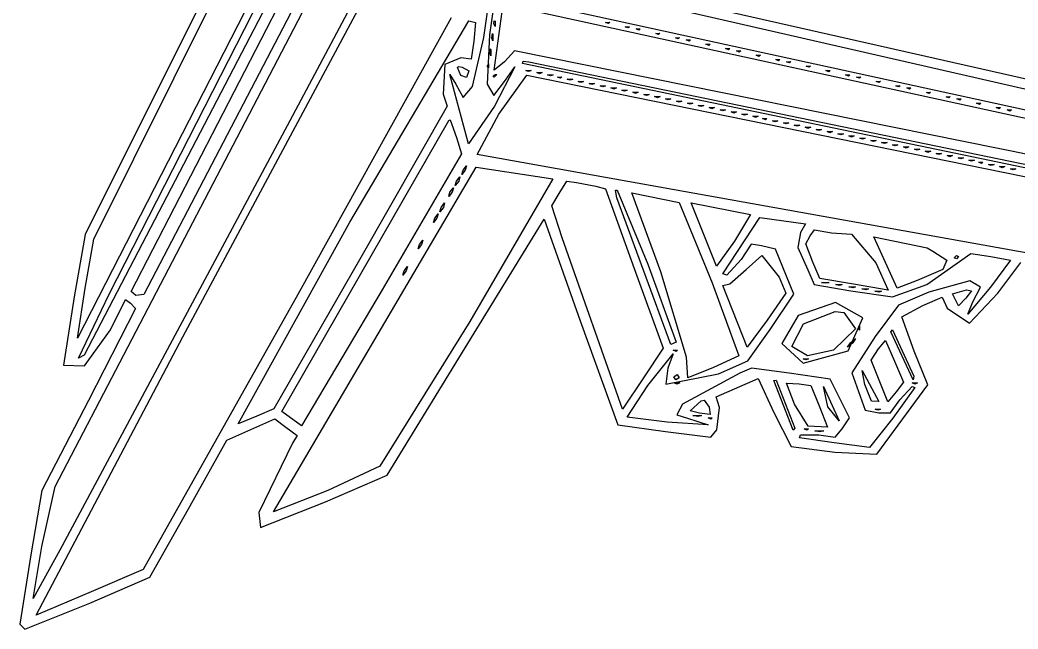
# Model space of a CAD drawing. Extents: x 15 to 35, y 34 to 46.4.
# Drawn here: x 15.01 to 25.75, y 33.96 to 40.5 of the extents above; entities that cross this region are included whole.
import ezdxf

# ---------------------------------------------------------------- set-up
doc = ezdxf.new("R2010")
doc.units = 0

msp = doc.modelspace()

# ---------------------------------------------------------------- linework, layer by layer
at = {"layer": 'Layer 1', "color": 4}
for p, q in [((15.391846, 35.487611), (20.31569, 44.919964)), ((20.57986, 44.415838), (17.888257, 39.36578)), ((17.749567, 42.270187), (15.714721, 38.196826)), ((15.807914, 38.147661), (17.811941, 42.167454)), ((15.973755, 37.554745), (18.206729, 41.928233)), ((16.212242, 37.584097), (18.312397, 41.655257)), ((17.842761, 41.399159), (15.634002, 37.08144)), ((18.33221, 41.350727), (16.346529, 37.553277)), ((17.983652, 41.271476), (15.703714, 36.897988)), ((33.665103, 38.091158), (21.045094, 40.950803)), ((20.918145, 40.884763), (26.360056, 39.637291)), ((16.767, 37.095382), (18.705717, 40.713783)), ((20.004555, 40.313858), (20.062526, 40.718186)), ((20.126367, 40.754876), (20.066195, 40.341009)), ((25.898492, 39.519882), (20.232769, 40.754879)), ((20.117562, 39.962372), (20.214424, 40.672697)), ((20.214424, 40.672697), (31.506977, 38.206372)), ((19.65453, 40.524461), (18.004932, 37.553277)), ((18.563359, 38.329645), (19.843852, 40.49144)), ((19.843852, 40.491448), (19.915031, 40.476038)), ((19.843852, 40.49144), (19.843852, 40.491448)), ((20.113893, 40.460627), (20.116828, 40.493648)), ((20.116828, 40.493648), (20.125634, 40.489979)), ((20.116828, 40.493648), (20.116828, 40.493648)), ((20.125634, 40.489979), (20.125634, 40.431275)), ((19.915031, 40.476038), (19.89742, 40.273507)), ((20.125634, 40.431275), (20.113893, 40.460627)), ((21.313667, 40.475304), (21.359163, 40.476772)), ((21.344487, 40.462829), (21.313667, 40.475304)), ((21.359163, 40.476772), (21.344487, 40.462829)), ((21.359163, 40.476772), (21.359163, 40.476772)), ((21.525003, 40.428341), (21.570499, 40.429808)), ((21.555823, 40.415866), (21.525003, 40.428341)), ((21.570499, 40.429808), (21.555823, 40.415866)), ((21.570499, 40.429808), (21.570499, 40.429808)), ((21.642412, 40.404859), (21.687908, 40.406326)), ((21.673232, 40.392384), (21.642412, 40.404859)), ((21.687908, 40.406326), (21.673232, 40.392384)), ((21.687908, 40.406326), (21.687908, 40.406326)), ((19.89742, 40.273507), (19.869535, 40.08125)), ((19.881276, 39.785518), (20.004555, 40.313858)), ((20.066195, 40.341009), (20.041246, 39.812668)), ((20.091144, 40.307996), (20.097014, 40.355694)), ((20.102884, 40.279378), (20.091144, 40.307996)), ((20.097014, 40.355694), (20.097015, 40.355694)), ((20.097015, 40.355694), (20.102152, 40.349823)), ((20.102152, 40.349823), (20.102884, 40.279378)), ((21.853749, 40.357895), (21.899245, 40.359363)), ((21.884569, 40.34542), (21.853749, 40.357895)), ((21.899245, 40.359363), (21.884569, 40.34542)), ((21.899245, 40.359363), (21.899245, 40.359363)), ((22.065085, 40.310931), (22.110581, 40.312399)), ((22.095905, 40.298457), (22.065085, 40.310931)), ((22.110581, 40.312399), (22.095905, 40.298457)), ((22.110581, 40.312399), (22.110581, 40.312399)), ((22.182494, 40.28745), (22.22799, 40.288917)), ((22.213314, 40.274975), (22.182494, 40.28745)), ((22.22799, 40.288917), (22.213314, 40.274975)), ((22.22799, 40.288917), (22.22799, 40.288917)), ((20.067662, 40.143624), (20.073532, 40.191321)), ((20.073532, 40.191321), (20.073533, 40.191321)), ((20.073533, 40.191321), (20.07867, 40.185451)), ((20.07867, 40.185451), (20.079403, 40.115005)), ((20.334035, 40.169306), (20.227633, 40.051163)), ((25.910966, 39.043646), (20.334035, 40.169306)), ((22.39383, 40.240486), (22.439326, 40.241954)), ((22.42465, 40.228011), (22.39383, 40.240486)), ((22.439326, 40.241954), (22.42465, 40.228011)), ((22.439326, 40.241954), (22.439326, 40.241954)), ((22.605167, 40.193522), (22.650663, 40.19499)), ((22.635987, 40.181048), (22.605167, 40.193522)), ((22.650663, 40.19499), (22.635987, 40.181048)), ((22.650663, 40.19499), (22.650663, 40.19499)), ((22.722576, 40.170041), (22.768072, 40.171508)), ((22.753396, 40.157566), (22.722576, 40.170041)), ((22.768072, 40.171508), (22.753396, 40.157566)), ((22.768072, 40.171508), (22.768072, 40.171508)), ((19.756529, 40.09666), (19.584084, 40.022545)), ((19.869535, 40.08125), (19.756529, 40.09666)), ((20.079403, 40.115005), (20.067662, 40.143624)), ((20.227633, 40.051163), (20.117562, 39.962372)), ((20.41989, 40.035754), (20.427228, 40.058502)), ((20.427228, 40.058502), (20.488134, 40.053365)), ((20.427228, 40.058502), (20.427228, 40.058502)), ((20.488134, 40.053365), (32.284078, 37.617127)), ((22.933912, 40.123077), (22.979408, 40.124545)), ((22.964732, 40.110602), (22.933912, 40.123077)), ((22.979408, 40.124545), (22.964732, 40.110602)), ((22.979408, 40.124545), (22.979408, 40.124545)), ((23.145249, 40.076113), (23.190745, 40.077581)), ((23.176068, 40.063639), (23.145249, 40.076113)), ((23.190745, 40.077581), (23.176068, 40.063639)), ((23.190745, 40.077581), (23.190745, 40.077581)), ((23.262658, 40.052631), (23.308154, 40.054099)), ((23.293478, 40.040157), (23.262658, 40.052631)), ((23.308154, 40.054099), (23.293478, 40.040157)), ((23.308154, 40.054099), (23.308154, 40.054099)), ((19.584084, 40.022545), (19.567207, 39.704073)), ((19.721306, 39.992451), (19.732313, 40.000523)), ((19.75873, 39.906596), (19.721306, 39.992451)), ((19.732313, 40.000523), (19.773406, 39.993919)), ((19.732313, 40.000523), (19.732313, 40.000523)), ((19.773406, 39.993919), (19.844586, 39.953559)), ((19.844586, 39.953559), (19.818169, 39.884582)), ((20.041246, 40.001257), (20.053721, 40.032077)), ((20.055188, 39.986581), (20.041246, 40.001257)), ((20.053721, 40.032077), (20.055188, 39.986581)), ((20.053721, 40.032077), (20.053721, 40.032077)), ((20.338438, 39.997588), (20.119763, 39.575649)), ((20.237172, 39.855229), (20.338438, 39.997588)), ((26.357855, 38.802225), (20.41989, 40.035754)), ((20.45658, 39.959431), (20.515285, 39.959431)), ((20.485933, 39.94769), (20.45658, 39.959431)), ((20.45658, 39.959431), (20.45658, 39.959431)), ((20.515285, 39.959431), (20.485933, 39.94769)), ((23.473994, 40.00566), (23.51949, 40.007127)), ((23.504814, 39.993185), (23.473994, 40.00566)), ((23.51949, 40.007127), (23.504814, 39.993185)), ((23.51949, 40.007127), (23.51949, 40.007127)), ((23.68533, 39.958696), (23.730826, 39.960164)), ((23.71615, 39.946221), (23.68533, 39.958696)), ((23.730826, 39.960164), (23.71615, 39.946221)), ((23.730826, 39.960164), (23.730826, 39.960164)), ((19.84165, 39.171321), (19.638386, 39.916135)), ((19.638386, 39.916135), (19.703695, 39.812668)), ((19.818169, 39.884582), (19.75873, 39.906596)), ((20.103619, 39.899995), (20.127835, 39.916873)), ((20.116828, 39.886786), (20.103619, 39.899995)), ((20.110957, 39.69159), (20.237172, 39.855229)), ((20.145446, 39.916139), (20.116828, 39.886786)), ((20.127835, 39.916873), (20.127835, 39.916871)), ((20.127835, 39.916871), (20.145446, 39.916139)), ((20.165993, 39.489063), (20.46612, 39.907333)), ((20.46612, 39.907333), (32.325905, 37.500447)), ((20.46612, 39.907333), (20.46612, 39.907333)), ((20.57399, 39.93595), (20.632694, 39.93595)), ((20.603342, 39.924209), (20.57399, 39.93595)), ((20.57399, 39.93595), (20.57399, 39.93595)), ((20.632694, 39.93595), (20.603342, 39.924209)), ((20.691399, 39.91247), (20.750103, 39.91247)), ((20.720751, 39.900729), (20.691399, 39.91247)), ((20.691399, 39.91247), (20.691399, 39.91247)), ((20.750103, 39.91247), (20.720751, 39.900729)), ((20.797067, 39.888254), (20.842563, 39.889722)), ((20.827887, 39.875779), (20.797067, 39.888254)), ((20.842563, 39.889722), (20.827887, 39.875779)), ((20.842563, 39.889722), (20.842563, 39.889722)), ((20.902735, 39.865507), (20.96144, 39.865507)), ((20.932087, 39.853766), (20.902735, 39.865507)), ((20.902735, 39.865507), (20.902735, 39.865507)), ((20.96144, 39.865507), (20.932087, 39.853766)), ((21.020144, 39.842027), (21.078849, 39.842027)), ((21.049496, 39.830286), (21.020144, 39.842027)), ((21.020144, 39.842027), (21.020144, 39.842027)), ((21.078849, 39.842027), (21.049496, 39.830286)), ((23.896667, 39.911735), (23.942163, 39.913202)), ((23.927487, 39.89926), (23.896667, 39.911735)), ((23.942163, 39.913202), (23.927487, 39.89926)), ((23.942163, 39.913202), (23.942163, 39.913202)), ((24.014076, 39.888254), (24.059572, 39.889722)), ((24.044896, 39.875779), (24.014076, 39.888254)), ((24.059572, 39.889722), (24.044896, 39.875779)), ((24.059572, 39.889722), (24.059572, 39.889722)), ((24.225412, 39.841292), (24.270908, 39.842759)), ((24.256232, 39.828817), (24.225412, 39.841292)), ((24.270908, 39.842759), (24.256232, 39.828817)), ((24.270908, 39.842759), (24.270908, 39.842759)), ((19.703695, 39.812668), (19.782946, 39.668108)), ((19.782946, 39.668108), (19.881276, 39.785518)), ((20.041246, 39.812668), (20.110957, 39.69159)), ((21.137553, 39.818546), (21.196258, 39.818546)), ((21.166905, 39.806805), (21.137553, 39.818546)), ((21.137553, 39.818546), (21.137553, 39.818546)), ((21.196258, 39.818546), (21.166905, 39.806805)), ((21.254962, 39.795065), (21.313667, 39.795065)), ((21.284315, 39.783324), (21.254962, 39.795065)), ((21.254962, 39.795065), (21.254962, 39.795065)), ((21.313667, 39.795065), (21.284315, 39.783324)), ((21.372371, 39.771585), (21.431076, 39.771585)), ((21.401724, 39.759844), (21.372371, 39.771585)), ((21.372371, 39.771585), (21.372371, 39.771585)), ((21.431076, 39.771585), (21.401724, 39.759844)), ((21.48978, 39.748104), (21.548485, 39.748104)), ((21.519133, 39.736363), (21.48978, 39.748104)), ((21.48978, 39.748104), (21.48978, 39.748104)), ((21.548485, 39.748104), (21.519133, 39.736363)), ((24.436749, 39.79433), (24.482245, 39.795798)), ((24.467568, 39.781856), (24.436749, 39.79433)), ((24.482245, 39.795798), (24.467568, 39.781856)), ((24.482245, 39.795798), (24.482245, 39.795798)), ((24.554158, 39.77085), (24.599654, 39.772317)), ((24.584978, 39.758375), (24.554158, 39.77085)), ((24.599654, 39.772317), (24.584978, 39.758375)), ((24.599654, 39.772317), (24.599654, 39.772317)), ((19.567207, 39.704073), (19.611969, 39.574923)), ((21.60719, 39.724623), (21.665894, 39.724623)), ((21.636542, 39.712882), (21.60719, 39.724623)), ((21.60719, 39.724623), (21.60719, 39.724623)), ((21.665894, 39.724623), (21.636542, 39.712882)), ((21.724599, 39.701143), (21.783303, 39.701143)), ((21.753951, 39.689402), (21.724599, 39.701143)), ((21.724599, 39.701143), (21.724599, 39.701143)), ((21.783303, 39.701143), (21.753951, 39.689402)), ((21.842008, 39.677662), (21.900712, 39.677662)), ((21.87136, 39.665921), (21.842008, 39.677662)), ((21.842008, 39.677662), (21.842008, 39.677662)), ((21.900712, 39.677662), (21.87136, 39.665921)), ((21.959417, 39.654181), (22.018121, 39.654181)), ((21.988769, 39.642441), (21.959417, 39.654181)), ((21.959417, 39.654181), (21.959417, 39.654181)), ((22.018121, 39.654181), (21.988769, 39.642441)), ((22.076826, 39.630701), (22.13553, 39.630701)), ((22.106178, 39.61896), (22.076826, 39.630701)), ((22.076826, 39.630701), (22.076826, 39.630701)), ((22.13553, 39.630701), (22.106178, 39.61896)), ((24.765494, 39.723888), (24.81099, 39.725356)), ((24.796314, 39.711414), (24.765494, 39.723888)), ((24.81099, 39.725356), (24.796314, 39.711414)), ((24.81099, 39.725356), (24.81099, 39.725356)), ((24.97683, 39.676927), (25.022326, 39.678395)), ((25.00765, 39.664452), (24.97683, 39.676927)), ((25.022326, 39.678395), (25.00765, 39.664452)), ((25.022326, 39.678395), (25.022326, 39.678395)), ((25.094239, 39.653446), (25.139735, 39.654914)), ((25.125059, 39.640972), (25.094239, 39.653446)), ((25.139735, 39.654914), (25.125059, 39.640972)), ((25.139735, 39.654914), (25.139735, 39.654914)), ((19.611969, 39.574923), (18.680034, 37.949533)), ((20.119763, 39.575649), (19.84165, 39.171321)), ((22.194235, 39.60722), (22.25294, 39.60722)), ((22.223587, 39.595479), (22.194235, 39.60722)), ((22.194235, 39.60722), (22.194235, 39.60722)), ((22.25294, 39.60722), (22.223587, 39.595479)), ((22.311644, 39.58374), (22.370349, 39.58374)), ((22.340996, 39.571999), (22.311644, 39.58374)), ((22.311644, 39.58374), (22.311644, 39.58374)), ((22.370349, 39.58374), (22.340996, 39.571999)), ((22.429053, 39.560259), (22.487758, 39.560259)), ((22.458405, 39.548518), (22.429053, 39.560259)), ((22.429053, 39.560259), (22.429053, 39.560259)), ((22.487758, 39.560259), (22.458405, 39.548518)), ((22.546462, 39.536778), (22.605167, 39.536778)), ((22.575815, 39.525037), (22.546462, 39.536778)), ((22.546462, 39.536778), (22.546462, 39.536778)), ((22.605167, 39.536778), (22.575815, 39.525037)), ((22.663871, 39.513298), (22.722576, 39.513298)), ((22.693224, 39.501557), (22.663871, 39.513298)), ((22.663871, 39.513298), (22.663871, 39.513298)), ((22.722576, 39.513298), (22.693224, 39.501557)), ((25.305576, 39.606485), (25.351072, 39.607953)), ((25.336396, 39.59401), (25.305576, 39.606485)), ((25.351072, 39.607953), (25.336396, 39.59401)), ((25.351072, 39.607953), (25.351072, 39.607953)), ((25.516912, 39.559524), (25.562408, 39.560991)), ((25.547732, 39.547049), (25.516912, 39.559524)), ((25.562408, 39.560991), (25.547732, 39.547049)), ((25.562408, 39.560991), (25.562408, 39.560991)), ((25.634321, 39.536043), (25.679817, 39.537511)), ((25.665141, 39.523569), (25.634321, 39.536043)), ((25.679817, 39.537511), (25.665141, 39.523569)), ((25.679817, 39.537511), (25.679817, 39.537511)), ((17.832487, 36.293356), (19.628113, 39.423042)), ((19.628113, 39.423042), (19.642055, 39.428912)), ((19.642055, 39.428912), (19.711767, 39.23959)), ((19.642055, 39.428912), (19.642055, 39.428912)), ((19.931909, 39.057585), (20.165993, 39.489063)), ((22.78128, 39.489817), (22.839985, 39.489817)), ((22.810633, 39.478076), (22.78128, 39.489817)), ((22.78128, 39.489817), (22.78128, 39.489817)), ((22.839985, 39.489817), (22.810633, 39.478076)), ((22.898689, 39.466336), (22.957394, 39.466336)), ((22.928042, 39.454595), (22.898689, 39.466336)), ((22.898689, 39.466336), (22.898689, 39.466336)), ((22.957394, 39.466336), (22.928042, 39.454595)), ((23.004358, 39.442121), (23.049854, 39.443588)), ((23.035178, 39.429646), (23.004358, 39.442121)), ((23.049854, 39.443588), (23.035178, 39.429646)), ((23.049854, 39.443588), (23.049854, 39.443588)), ((23.110026, 39.419374), (23.16873, 39.419374)), ((23.139378, 39.407633), (23.110026, 39.419374)), ((23.110026, 39.419374), (23.110026, 39.419374)), ((23.16873, 39.419374), (23.139378, 39.407633)), ((17.888257, 39.36578), (15.443122, 34.804446)), ((23.227435, 39.395893), (23.286139, 39.395893)), ((23.256787, 39.384152), (23.227435, 39.395893)), ((23.227435, 39.395893), (23.227435, 39.395893)), ((23.286139, 39.395893), (23.256787, 39.384152)), ((23.344844, 39.372413), (23.403549, 39.372413)), ((23.374196, 39.360672), (23.344844, 39.372413)), ((23.344844, 39.372413), (23.344844, 39.372413)), ((23.403549, 39.372413), (23.374196, 39.360672)), ((23.462253, 39.348932), (23.520958, 39.348932)), ((23.491605, 39.337191), (23.462253, 39.348932)), ((23.462253, 39.348932), (23.462253, 39.348932)), ((23.520958, 39.348932), (23.491605, 39.337191)), ((23.579662, 39.325451), (23.638367, 39.325451)), ((23.609014, 39.31371), (23.579662, 39.325451)), ((23.579662, 39.325451), (23.579662, 39.325451)), ((23.638367, 39.325451), (23.609014, 39.31371)), ((23.697071, 39.301971), (23.755776, 39.301971)), ((23.726424, 39.29023), (23.697071, 39.301971)), ((23.697071, 39.301971), (23.697071, 39.301971)), ((23.755776, 39.301971), (23.726424, 39.29023)), ((19.711767, 39.23959), (19.763867, 39.063476)), ((23.81448, 39.27849), (23.873185, 39.27849)), ((23.843833, 39.266749), (23.81448, 39.27849)), ((23.81448, 39.27849), (23.81448, 39.27849)), ((23.873185, 39.27849), (23.843833, 39.266749)), ((23.931889, 39.255009), (23.990594, 39.255009)), ((23.961242, 39.243268), (23.931889, 39.255009)), ((23.931889, 39.255009), (23.931889, 39.255009)), ((23.990594, 39.255009), (23.961242, 39.243268)), ((24.049299, 39.231528), (24.108003, 39.231528)), ((24.078651, 39.219787), (24.049299, 39.231528)), ((24.049299, 39.231528), (24.049299, 39.231528)), ((24.108003, 39.231528), (24.078651, 39.219787)), ((24.166708, 39.208047), (24.225412, 39.208047)), ((24.19606, 39.196306), (24.166708, 39.208047)), ((24.166708, 39.208047), (24.166708, 39.208047)), ((24.225412, 39.208047), (24.19606, 39.196306)), ((24.284117, 39.184566), (24.342821, 39.184566)), ((24.313469, 39.172825), (24.284117, 39.184566)), ((24.284117, 39.184566), (24.284117, 39.184566)), ((24.342821, 39.184566), (24.313469, 39.172825)), ((24.401526, 39.161086), (24.46023, 39.161086)), ((24.430878, 39.149345), (24.401526, 39.161086)), ((24.401526, 39.161086), (24.401526, 39.161086)), ((24.46023, 39.161086), (24.430878, 39.149345)), ((24.518935, 39.137605), (24.577639, 39.137605)), ((24.548287, 39.125864), (24.518935, 39.137605)), ((24.518935, 39.137605), (24.518935, 39.137605)), ((24.577639, 39.137605), (24.548287, 39.125864)), ((24.636344, 39.114124), (24.695049, 39.114124)), ((24.665696, 39.102383), (24.636344, 39.114124)), ((24.636344, 39.114124), (24.636344, 39.114124)), ((24.695049, 39.114124), (24.665696, 39.102383)), ((24.753753, 39.090644), (24.812458, 39.090644)), ((24.783105, 39.078903), (24.753753, 39.090644)), ((24.753753, 39.090644), (24.753753, 39.090644)), ((24.812458, 39.090644), (24.783105, 39.078903)), ((19.763867, 39.063476), (18.909716, 37.601733)), ((31.211253, 37.035213), (19.931909, 39.057585)), ((24.871162, 39.067163), (24.929867, 39.067163)), ((24.900514, 39.055422), (24.871162, 39.067163)), ((24.871162, 39.067163), (24.871162, 39.067163)), ((24.929867, 39.067163), (24.900514, 39.055422)), ((24.988571, 39.043682), (25.047276, 39.043682)), ((25.017924, 39.031941), (24.988571, 39.043682)), ((24.988571, 39.043682), (24.988571, 39.043682)), ((25.047276, 39.043682), (25.017924, 39.031941)), ((25.10598, 39.020202), (25.164685, 39.020202)), ((25.135333, 39.008461), (25.10598, 39.020202)), ((25.10598, 39.020202), (25.10598, 39.020202)), ((25.164685, 39.020202), (25.135333, 39.008461)), ((25.223389, 38.996721), (25.282094, 38.996721)), ((25.252742, 38.98498), (25.223389, 38.996721)), ((25.223389, 38.996721), (25.223389, 38.996721)), ((25.282094, 38.996721), (25.252742, 38.98498)), ((17.742963, 35.214683), (19.923837, 38.920408)), ((19.80496, 38.887385), (19.767536, 38.840421)), ((19.767536, 38.840421), (19.781478, 38.887385)), ((19.781478, 38.887385), (19.818169, 38.934349)), ((19.818169, 38.934349), (19.80496, 38.887385)), ((19.818169, 38.934349), (19.818169, 38.934349)), ((19.923837, 38.920408), (20.747168, 38.79566)), ((19.923837, 38.920408), (19.923837, 38.920408)), ((25.329058, 38.972505), (25.374554, 38.973973)), ((25.359877, 38.960031), (25.329058, 38.972505)), ((25.374554, 38.973973), (25.359877, 38.960031)), ((25.374554, 38.973973), (25.374554, 38.973973)), ((25.434726, 38.949759), (25.49343, 38.949759)), ((25.464078, 38.938018), (25.434726, 38.949759)), ((25.434726, 38.949759), (25.434726, 38.949759)), ((25.49343, 38.949759), (25.464078, 38.938018)), ((25.552135, 38.926278), (25.610839, 38.926278)), ((25.581487, 38.914537), (25.552135, 38.926278)), ((25.552135, 38.926278), (25.552135, 38.926278)), ((25.610839, 38.926278), (25.581487, 38.914537)), ((25.669544, 38.902797), (25.728248, 38.902797)), ((25.698896, 38.891056), (25.669544, 38.902797)), ((25.669544, 38.902797), (25.669544, 38.902797)), ((25.728248, 38.902797), (25.698896, 38.891056)), ((19.734515, 38.769982), (19.69709, 38.723018)), ((19.69709, 38.723018), (19.711033, 38.769982)), ((19.711033, 38.769982), (19.747723, 38.816945)), ((19.747723, 38.816945), (19.734515, 38.769982)), ((19.747723, 38.816945), (19.747723, 38.816945)), ((20.747168, 38.79566), (19.853391, 37.260537)), ((20.816146, 38.636431), (20.896865, 38.769984)), ((20.896865, 38.769984), (21.002533, 38.754574)), ((20.896865, 38.769984), (20.896865, 38.769984)), ((19.640587, 38.652579), (19.677278, 38.699542)), ((19.677278, 38.699542), (19.664069, 38.652579)), ((19.677278, 38.699542), (19.677278, 38.699542)), ((21.002533, 38.754574), (21.2102, 38.714215)), ((21.2102, 38.714215), (21.312199, 38.687798)), ((21.312199, 38.687798), (21.622599, 37.830711)), ((21.434011, 38.590147), (21.420803, 38.673068)), ((21.420803, 38.673068), (21.420803, 38.673066)), ((21.420803, 38.673066), (21.439882, 38.672334)), ((21.439882, 38.672334), (21.768627, 37.877621)), ((19.664069, 38.652579), (19.626645, 38.605615)), ((19.626645, 38.605615), (19.640587, 38.652579)), ((20.736161, 38.503612), (20.816146, 38.636431)), ((22.017388, 37.014664), (21.434011, 38.590147)), ((21.598384, 38.645183), (22.107646, 38.540982)), ((21.910252, 37.795435), (21.598384, 38.645183)), ((21.598384, 38.645183), (21.598384, 38.645183)), ((19.570142, 38.488152), (19.532718, 38.441188)), ((19.532718, 38.441188), (19.54666, 38.488152)), ((19.54666, 38.488152), (19.58335, 38.535116)), ((19.58335, 38.535116), (19.570142, 38.488152)), ((19.58335, 38.535116), (19.58335, 38.535116)), ((20.849167, 38.161658), (20.736161, 38.503612)), ((22.107646, 38.540982), (22.282292, 38.112439)), ((22.234594, 38.535116), (22.87374, 38.409635)), ((22.50757, 37.854877), (22.234594, 38.535116)), ((22.234594, 38.535116), (22.234594, 38.535116)), ((19.499696, 38.370745), (19.462272, 38.323781)), ((19.462272, 38.323781), (19.476215, 38.370745)), ((19.476215, 38.370745), (19.512905, 38.417709)), ((19.512905, 38.417709), (19.499696, 38.370745)), ((19.512905, 38.417709), (19.512905, 38.417709)), ((19.804226, 36.97944), (20.654708, 38.359731)), ((20.654708, 38.359731), (21.039957, 37.267826)), ((22.575815, 37.772687), (22.975739, 38.379545)), ((22.87374, 38.409635), (22.702763, 38.126385)), ((22.975739, 38.379545), (22.975739, 38.379544)), ((22.975739, 38.379544), (23.465188, 38.309832)), ((17.36065, 36.163447), (18.563359, 38.329645)), ((23.465188, 38.309832), (23.410153, 38.218106)), ((23.514353, 38.182887), (23.561317, 38.248196)), ((23.561317, 38.248196), (23.743301, 38.213707)), ((23.561317, 38.248196), (23.561317, 38.248196)), ((15.714721, 38.196826), (15.599513, 37.52686)), ((15.716922, 37.61932), (15.807914, 38.147661)), ((19.311842, 38.088956), (19.348532, 38.13592)), ((19.348532, 38.13592), (19.335324, 38.088956)), ((19.348532, 38.13592), (19.348532, 38.13592)), ((21.495651, 36.320537), (20.849167, 38.161658)), ((22.702763, 38.126385), (22.50757, 37.854877)), ((23.410153, 38.218106), (23.383736, 38.055201)), ((23.468124, 38.097032), (23.514353, 38.182887)), ((23.743301, 38.213707), (23.961242, 38.201232)), ((23.961242, 38.201232), (24.221743, 37.893767)), ((24.201197, 38.17261), (24.773566, 38.052266)), ((24.452158, 37.61932), (24.201197, 38.17261)), ((24.201197, 38.17261), (24.201197, 38.17261)), ((19.335324, 38.088956), (19.2979, 38.041993)), ((19.2979, 38.041993), (19.311842, 38.088956)), ((22.282292, 38.112439), (22.459873, 37.678026)), ((22.882546, 38.091893), (22.772475, 37.926052)), ((22.993351, 38.075749), (22.882546, 38.091893)), ((23.140846, 38.040526), (22.993351, 38.075749)), ((23.339707, 37.55548), (23.140846, 38.040526)), ((23.383736, 38.055201), (23.48867, 37.816714)), ((23.542972, 37.900371), (23.468124, 38.097032)), ((24.773566, 38.052266), (24.836673, 38.018511)), ((24.836673, 38.018511), (24.984168, 37.920915)), ((18.680034, 37.949533), (17.747366, 36.324151)), ((22.772475, 37.926052), (22.619109, 37.760212)), ((22.828244, 37.819649), (22.995552, 37.971547)), ((22.995552, 37.971547), (23.181939, 37.739664)), ((22.995552, 37.971547), (22.995552, 37.971547)), ((24.772098, 37.658212), (25.242468, 37.990626)), ((24.984168, 37.920915), (24.942341, 37.820383)), ((25.064887, 37.946598), (25.088369, 37.971547)), ((25.088369, 37.936324), (25.064887, 37.946598)), ((25.088369, 37.971547), (25.111851, 37.961274)), ((25.088369, 37.971547), (25.088369, 37.971547)), ((25.111851, 37.961274), (25.088369, 37.936324)), ((25.242468, 37.990626), (25.458941, 37.958339)), ((25.671745, 37.919447), (25.456006, 37.629593)), ((25.458941, 37.958339), (25.671745, 37.919447)), ((19.170951, 37.807174), (19.133527, 37.760211)), ((19.133527, 37.760211), (19.147469, 37.807174)), ((19.147469, 37.807174), (19.18416, 37.854138)), ((19.18416, 37.854138), (19.170951, 37.807174)), ((19.18416, 37.854138), (19.18416, 37.854138)), ((21.622599, 37.830711), (21.933, 36.973625)), ((21.768627, 37.877621), (22.073891, 37.038146)), ((22.186897, 36.876709), (21.910252, 37.795435)), ((22.65213, 37.667017), (22.828244, 37.819649)), ((23.48867, 37.816714), (23.556914, 37.657478)), ((23.61782, 37.723524), (23.542972, 37.900371)), ((24.221743, 37.893767), (24.353095, 37.598777)), ((24.942341, 37.820383), (24.66643, 37.703708)), ((25.534523, 37.566486), (25.780349, 37.895231)), ((22.619109, 37.760212), (22.575815, 37.772687)), ((23.181939, 37.739664), (23.254586, 37.566486)), ((23.983256, 37.662618), (23.61782, 37.723524)), ((24.66643, 37.703708), (24.452158, 37.61932)), ((25.232195, 37.699305), (24.791911, 37.575292)), ((25.346669, 37.631795), (25.232195, 37.699305)), ((15.634002, 37.08144), (15.716922, 37.61932)), ((16.262875, 37.541536), (16.212242, 37.584097)), ((18.909716, 37.601733), (18.042356, 36.13999)), ((22.459873, 37.678026), (22.747525, 36.892852)), ((22.575815, 37.649406), (22.65213, 37.667017)), ((22.836316, 36.986045), (22.575815, 37.649406)), ((23.556914, 37.657478), (23.952436, 37.592169)), ((23.638367, 37.682427), (23.720553, 37.682427)), ((23.67946, 37.672154), (23.638367, 37.682427)), ((23.638367, 37.682427), (23.638367, 37.682427)), ((23.720553, 37.682427), (23.67946, 37.672154)), ((23.790265, 37.658212), (23.86071, 37.658944)), ((23.832092, 37.647938), (23.790265, 37.658212)), ((23.86071, 37.658945), (23.832092, 37.647938)), ((23.86071, 37.658944), (23.86071, 37.658945)), ((23.931156, 37.63473), (24.001601, 37.635463)), ((23.972983, 37.624457), (23.931156, 37.63473)), ((23.952436, 37.592169), (24.401526, 37.526126)), ((24.001601, 37.635464), (23.972983, 37.624457)), ((24.353095, 37.598777), (23.983256, 37.662618)), ((24.001601, 37.635463), (24.001601, 37.635464)), ((24.072047, 37.611248), (24.142492, 37.611981)), ((24.113874, 37.600975), (24.072047, 37.611248)), ((24.142492, 37.611982), (24.113874, 37.600975)), ((24.142492, 37.611981), (24.142492, 37.611982)), ((24.212937, 37.587766), (24.283383, 37.588499)), ((24.254764, 37.577493), (24.212937, 37.587766)), ((24.283383, 37.5885), (24.254764, 37.577493)), ((24.283383, 37.588499), (24.283383, 37.5885)), ((24.401526, 37.526126), (24.772098, 37.658212)), ((25.045808, 37.560615), (25.195505, 37.601709)), ((25.25054, 37.590701), (25.190368, 37.51145)), ((25.195505, 37.601709), (25.25054, 37.590701)), ((25.195505, 37.601709), (25.195505, 37.601709)), ((25.456006, 37.629593), (25.211649, 37.339006)), ((25.264483, 37.471825), (25.346669, 37.631795)), ((15.599513, 37.52686), (15.484306, 36.791586)), ((15.642808, 36.867902), (15.973755, 37.554745)), ((15.987697, 37.170964), (16.149868, 37.498242)), ((16.149868, 37.498242), (16.203436, 37.458616)), ((16.346529, 37.553277), (16.262875, 37.541536)), ((18.004932, 37.553277), (16.341392, 34.59677)), ((23.254586, 37.566486), (23.052789, 37.275898)), ((23.085076, 37.176102), (23.339707, 37.55548)), ((24.791911, 37.575292), (24.466101, 37.436602)), ((24.726602, 37.433667), (24.935737, 37.523191)), ((24.935737, 37.523191), (24.990773, 37.405782)), ((25.112585, 37.431465), (25.045808, 37.560615)), ((25.190368, 37.51145), (25.112585, 37.431465)), ((25.227792, 37.243611), (25.534523, 37.566486)), ((16.258472, 37.401379), (15.753613, 36.413675)), ((16.203436, 37.458616), (16.258472, 37.401379)), ((23.788797, 37.465221), (23.386723, 37.32725)), ((23.443632, 37.235157), (23.78366, 37.368358)), ((23.78366, 37.368358), (23.877588, 37.358819)), ((23.78366, 37.368358), (23.78366, 37.368358)), ((24.08232, 37.301582), (23.788797, 37.465221)), ((23.788797, 37.465221), (23.788797, 37.465221)), ((24.466101, 37.436602), (24.214405, 37.099785)), ((24.50059, 37.311121), (24.726602, 37.433667)), ((24.990773, 37.405782), (25.227792, 37.243611)), ((25.211649, 37.339006), (25.264483, 37.471825)), ((19.853391, 37.260537), (18.887702, 35.706334)), ((21.039957, 37.267826), (21.445018, 36.151706)), ((23.052789, 37.275898), (22.836316, 36.986045)), ((23.386723, 37.32725), (23.209824, 37.023469)), ((23.877588, 37.358819), (24.002319, 37.182956)), ((23.922708, 36.946831), (24.08232, 37.301582)), ((24.632675, 36.941282), (24.50059, 37.311121)), ((15.708851, 36.784982), (15.987697, 37.170964)), ((22.845855, 36.837817), (23.085076, 37.176102)), ((23.319895, 36.992649), (23.443632, 37.235157)), ((24.002319, 37.182956), (23.768251, 36.95229)), ((24.033155, 37.183439), (24.04563, 37.214259)), ((24.047097, 37.168763), (24.033155, 37.183439)), ((24.04563, 37.214259), (24.047097, 37.168763)), ((24.04563, 37.214259), (24.04563, 37.214259)), ((24.383914, 37.151151), (24.401526, 37.173165)), ((24.624603, 36.633084), (24.383914, 37.151151)), ((24.401526, 37.173165), (24.631941, 36.674177)), ((24.401526, 37.173165), (24.401526, 37.173165)), ((15.187848, 34.104385), (16.767, 37.095382)), ((23.949501, 37.032274), (24.003803, 37.079238)), ((24.214405, 37.099785), (23.961976, 36.710133)), ((24.003803, 37.079238), (23.972983, 37.032274)), ((24.003803, 37.079238), (24.003803, 37.079238)), ((24.248894, 36.969167), (24.32521, 37.058692)), ((24.32521, 37.058692), (24.422806, 36.83488)), ((24.32521, 37.058692), (24.32521, 37.058692)), ((18.966219, 35.611625), (19.804226, 36.97944)), ((21.933, 36.973625), (21.723131, 36.656621)), ((22.073891, 37.038146), (22.017388, 37.014664)), ((22.041603, 36.953023), (22.087099, 36.954491)), ((22.072423, 36.940549), (22.041603, 36.953023)), ((22.087099, 36.954491), (22.072423, 36.940549)), ((22.087099, 36.954491), (22.087099, 36.954491)), ((23.209824, 37.023469), (23.438771, 36.815068)), ((23.487631, 36.891372), (23.319895, 36.992649)), ((23.438771, 36.815068), (23.922708, 36.946831)), ((23.768251, 36.95229), (23.487631, 36.891372)), ((23.972983, 37.032274), (23.918681, 36.985311)), ((23.918681, 36.985311), (23.949501, 37.032274)), ((24.172578, 36.845154), (24.248894, 36.969167)), ((24.783105, 36.579516), (24.632675, 36.941282)), ((15.703714, 36.897988), (15.642808, 36.867902)), ((21.768627, 36.57438), (22.040869, 36.914867)), ((22.040869, 36.914867), (21.984366, 36.758566)), ((22.200839, 36.656567), (22.186897, 36.876709)), ((22.747525, 36.892852), (22.474549, 36.766638)), ((22.530318, 36.700595), (22.845855, 36.837817)), ((23.438771, 36.85983), (23.497476, 36.85983)), ((23.468124, 36.848089), (23.438771, 36.85983)), ((23.438771, 36.85983), (23.438771, 36.85983)), ((23.497476, 36.85983), (23.468124, 36.848089)), ((24.352361, 36.398265), (24.172578, 36.845154)), ((24.422806, 36.83488), (24.520403, 36.611069)), ((15.484306, 36.791586), (15.708851, 36.784982)), ((21.984366, 36.758566), (21.963086, 36.586855)), ((22.474549, 36.766638), (22.200839, 36.656567)), ((22.885481, 36.758566), (22.76, 36.705732)), ((23.288341, 36.705732), (22.885481, 36.758566)), ((24.076449, 36.735083), (24.253297, 36.403402)), ((24.076449, 36.735082), (24.076449, 36.735083)), ((24.102866, 36.583917), (24.076449, 36.735082)), ((21.723131, 36.656621), (21.495651, 36.320537)), ((21.963086, 36.586855), (22.530318, 36.700595)), ((22.050409, 36.668306), (22.08343, 36.690321)), ((22.071689, 36.633084), (22.050409, 36.668306)), ((22.106178, 36.655098), (22.071689, 36.633084)), ((22.08343, 36.690321), (22.106178, 36.655098)), ((22.08343, 36.690321), (22.08343, 36.690321)), ((22.76, 36.705732), (22.142868, 36.374051)), ((22.505369, 36.453301), (22.957394, 36.649961)), ((22.957394, 36.649961), (23.124702, 36.283792)), ((23.123968, 36.625746), (23.148918, 36.631616)), ((23.330902, 36.093002), (23.123968, 36.625746)), ((23.148918, 36.631616), (23.350714, 36.116484)), ((23.148918, 36.631616), (23.148918, 36.631616)), ((23.729359, 36.642624), (23.288341, 36.705732)), ((23.93776, 36.22729), (23.729359, 36.642624)), ((23.961976, 36.710133), (24.108737, 36.310209)), ((24.631941, 36.674177), (24.624603, 36.633084)), ((21.547751, 36.23316), (21.768627, 36.57438)), ((22.053344, 36.60153), (22.112049, 36.60153)), ((22.082696, 36.589789), (22.053344, 36.60153)), ((22.053344, 36.60153), (22.053344, 36.60153)), ((22.112049, 36.60153), (22.082696, 36.589789)), ((23.262658, 36.600062), (23.39621, 36.590523)), ((23.346312, 36.37405), (23.262658, 36.600062)), ((23.262658, 36.600062), (23.262658, 36.600062)), ((23.39621, 36.590523), (23.523159, 36.574379)), ((23.523159, 36.574379), (23.612684, 36.353503)), ((23.657446, 36.562638), (23.826955, 36.194267)), ((23.705143, 36.345431), (23.657446, 36.562638)), ((23.657446, 36.562638), (23.657446, 36.562638)), ((24.174046, 36.404135), (24.102866, 36.583917)), ((24.231283, 35.835436), (24.783105, 36.579516)), ((24.642214, 36.550897), (24.404461, 36.222152)), ((24.520403, 36.611069), (24.43895, 36.504667)), ((24.481511, 36.421013), (24.612862, 36.561904)), ((24.612862, 36.60153), (24.671567, 36.60153)), ((24.642214, 36.589789), (24.612862, 36.60153)), ((24.612862, 36.60153), (24.612862, 36.60153)), ((24.612862, 36.561904), (24.642214, 36.550897)), ((24.671567, 36.60153), (24.642214, 36.589789)), ((15.753613, 36.413675), (15.248754, 35.44505)), ((22.224321, 36.299935), (22.343932, 36.410006)), ((22.343932, 36.410006), (22.375485, 36.415143)), ((22.375485, 36.415143), (22.428319, 36.341028)), ((22.375485, 36.415143), (22.375485, 36.415143)), ((22.540592, 36.335892), (22.505369, 36.453301)), ((24.253297, 36.403402), (24.174046, 36.404135)), ((24.43895, 36.504667), (24.352361, 36.398265)), ((24.379512, 36.280856), (24.481511, 36.421013)), ((17.747366, 36.324151), (17.56318, 36.244166)), ((18.042356, 36.13999), (17.832487, 36.293356)), ((22.142868, 36.374051), (22.082696, 36.259577)), ((22.323385, 36.274986), (22.224321, 36.299935)), ((22.428319, 36.341028), (22.438593, 36.261777)), ((22.509772, 36.097405), (22.540592, 36.335892)), ((23.492339, 36.13703), (23.346312, 36.37405)), ((23.612684, 36.353503), (23.702942, 36.124555)), ((23.826955, 36.194267), (23.705143, 36.345431)), ((24.108737, 36.310209), (24.255498, 36.280856)), ((24.213671, 36.319748), (24.272376, 36.319748)), ((24.243024, 36.308007), (24.213671, 36.319748)), ((24.213671, 36.319748), (24.213671, 36.319748)), ((24.272376, 36.319748), (24.243024, 36.308007)), ((17.56318, 36.244166), (17.36065, 36.163447)), ((17.499339, 36.101074), (17.756905, 36.215548)), ((17.756905, 36.215548), (17.876516, 36.126023)), ((21.977028, 36.178125), (21.547751, 36.23316)), ((22.082696, 36.259577), (22.194235, 36.222887)), ((22.194235, 36.222887), (22.416578, 36.15024)), ((22.252206, 36.250036), (22.346133, 36.250769)), ((22.305774, 36.239763), (22.252206, 36.250036)), ((22.346133, 36.25077), (22.305774, 36.239763)), ((22.438593, 36.261777), (22.323385, 36.274986)), ((22.346133, 36.250769), (22.346133, 36.25077)), ((22.417312, 36.225087), (22.462808, 36.226555)), ((22.448132, 36.212612), (22.417312, 36.225087)), ((22.462808, 36.226555), (22.448132, 36.212612)), ((22.462808, 36.226555), (22.462808, 36.226555)), ((23.124702, 36.283792), (23.312557, 35.916888)), ((23.861444, 36.106945), (23.93776, 36.22729)), ((24.404461, 36.222152), (24.152031, 35.908082)), ((24.255498, 36.280856), (24.379512, 36.280856)), ((17.241773, 35.987334), (17.499339, 36.101074)), ((17.876516, 36.126023), (17.995392, 36.037232)), ((21.445018, 36.151706), (21.960884, 36.079793)), ((21.960884, 36.079793), (22.445197, 36.019621)), ((22.416578, 36.15024), (21.977028, 36.178125)), ((22.445197, 36.019621), (22.509772, 36.097405)), ((23.350714, 36.116484), (23.330902, 36.093002)), ((23.450512, 36.107678), (23.496008, 36.109146)), ((23.481332, 36.095203), (23.450512, 36.107678)), ((23.496008, 36.109146), (23.481332, 36.095203)), ((23.702942, 36.124555), (23.492339, 36.13703)), ((23.496008, 36.109146), (23.496008, 36.109146)), ((23.567187, 36.085664), (23.661115, 36.086396)), ((23.620755, 36.07539), (23.567187, 36.085664)), ((23.661115, 36.086398), (23.620755, 36.07539)), ((23.661115, 36.086396), (23.661115, 36.086398)), ((23.785128, 36.018888), (23.861444, 36.106945)), ((16.826438, 35.249858), (17.241773, 35.987334)), ((17.995392, 36.037232), (17.946227, 35.953579)), ((23.399146, 36.013017), (23.410887, 36.045304)), ((23.773387, 35.956514), (23.399146, 36.013017)), ((23.410887, 36.045304), (23.609014, 36.043104)), ((23.609014, 36.043104), (23.785128, 36.018888)), ((17.946227, 35.953579), (17.583727, 35.207297)), ((23.312557, 35.916888), (23.780725, 35.85745)), ((24.152031, 35.908082), (23.773387, 35.956514)), ((23.780725, 35.85745), (24.231283, 35.835436)), ((18.887702, 35.706334), (18.325606, 35.446566)), ((18.299922, 35.323972), (18.966219, 35.611625)), ((15.248754, 35.44505), (15.132078, 34.753804)), ((15.248754, 34.841861), (15.391846, 35.487611)), ((18.325606, 35.446566), (17.742963, 35.214683)), ((16.411837, 34.512382), (16.826438, 35.249858)), ((17.600604, 35.048061), (18.299922, 35.323972)), ((17.583727, 35.207297), (17.600604, 35.048061)), ((15.156294, 34.284902), (15.248754, 34.841861)), ((15.443122, 34.804446), (15.156294, 34.284902)), ((15.132078, 34.753804), (15.014669, 34.008991)), ((16.341392, 34.59677), (15.779296, 34.356081)), ((15.766087, 34.235003), (16.411837, 34.512382)), ((15.779296, 34.356081), (15.187848, 34.104385)), ((15.067503, 33.95689), (15.766087, 34.235003)), ((15.014669, 34.008991), (15.067503, 33.95689))]:
    msp.add_line(p, q, dxfattribs=at)

doc.saveas('drawing.dxf')
